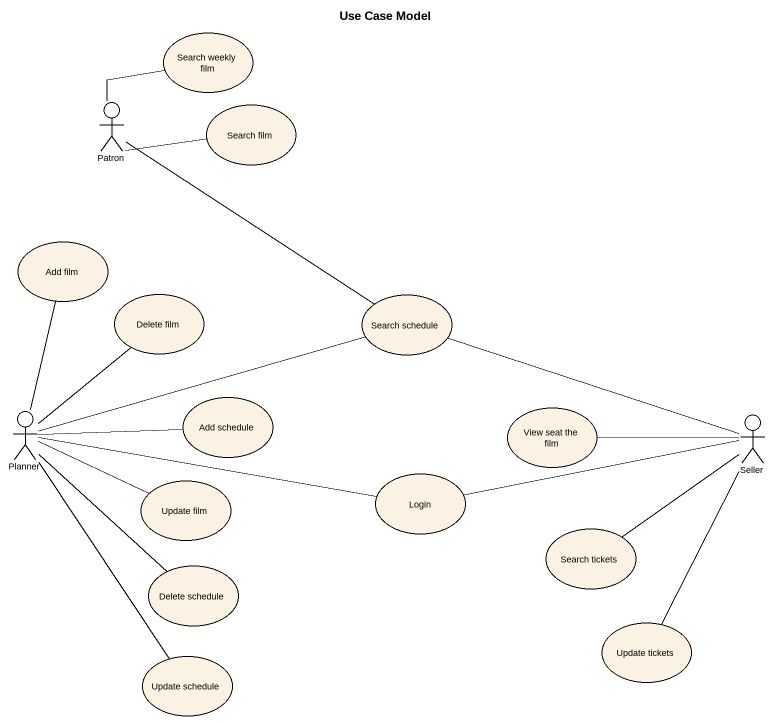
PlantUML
@startuml
title Use Case Model
usecase "Search weekly film" as Search_weekly_film
actor Patron
usecase "Search film" as Search_film
usecase "Add film" as Add_film
usecase "Delete film" as Delete_film
usecase "Search schedule" as Search_schedule
actor Planner
usecase "Add schedule" as Add_schedule
usecase "View seat the film" as View_seat_the_film
actor Seller
usecase "Update film" as Update_film
usecase Login
usecase "Search tickets" as Search_tickets
usecase "Delete schedule" as Delete_schedule
usecase "Update tickets" as Update_tickets
usecase "Update schedule" as Update_schedule
Patron -up- Search_weekly_film
Patron -right- Search_film
Patron -- Search_schedule
Planner -up- Add_film
Planner -up- Delete_film
Planner -right- Search_schedule
Planner -right- Add_schedule
Planner -right- Update_film
Planner -right- Login
Planner -- Delete_schedule
Planner -- Update_schedule
Seller -left- Search_schedule
Seller -left- View_seat_the_film
Seller -left- Login
Seller -- Search_tickets
Seller -- Update_tickets
@enduml
